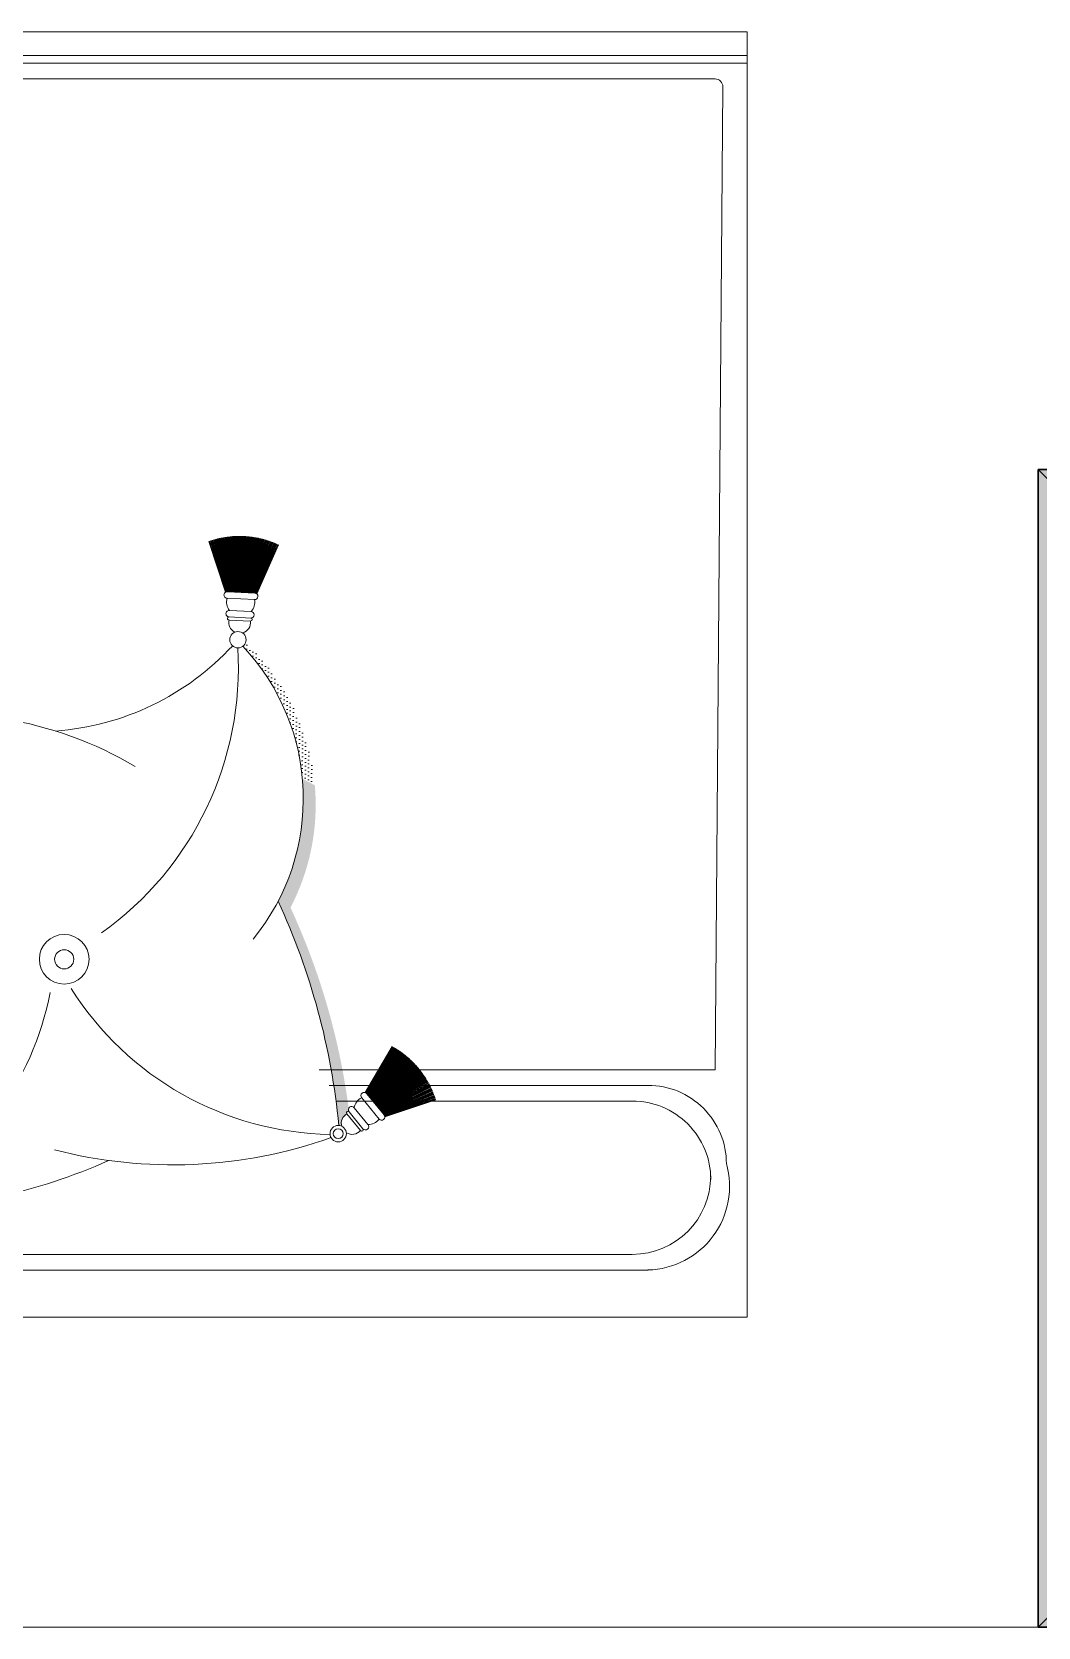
# Model space of a CAD drawing. Header units: inches. Extents: x 327481 to 195042051, y -335014 to 44773228.
# Drawn here: x 370170.17 to 370195.84, y -317197.81 to -317157.09 of the extents above; entities that cross this region are included whole.
import ezdxf

# ---------------------------------------------------------------- set-up
doc = ezdxf.new("R2010")
doc.units = ezdxf.units.IN
doc.header["$MEASUREMENT"] = 0
doc.layers.add('center', color=146, linetype='Continuous')
doc.layers.add('PATHWAY', color=19, linetype='Continuous')
doc.layers.add('column 1', color=146, linetype='Continuous', lineweight=30)
doc.layers.add('furniture', color=251, linetype='Continuous', lineweight=13)
pattern_1 = [(242.8598708, (46.934024, 123.029515), (0.001786885337, -0.002433010644), [0, -0.0027])]

# ---------------------------------------------------------------- blocks, each defined once
blk = doc.blocks.new('COLUMN1')
at = {"layer": 'column 1'}
h = blk.add_hatch(color=256, dxfattribs=at)
h.paths.add_polyline_path([(1, 1), (0, 1), (0.5, 0.5)])
h.paths.add_polyline_path([(1, 1), (0.5, 0.5), (1, 0)])
h.paths.add_polyline_path([(0.5, 0.5), (0, 0), (1, 0)])
h.paths.add_polyline_path([(0.5, 0.5), (0, 1), (0, 0)])
at = {"layer": 'column 1', "lineweight": 0, "ltscale": 0.3}
for p, q in [((0, 1), (1, 0)), ((0, 0), (1, 1))]:
    blk.add_line(p, q, dxfattribs=at)
at = {"layer": 'column 1', "ltscale": 0.3}
for p, q in [((1, 1), (0, 1)), ((0, 1), (0, 0)), ((1, 0), (1, 1)), ((0, 0), (1, 0))]:
    blk.add_line(p, q, dxfattribs=at)
blk = doc.blocks.new('sofa')
h = blk.add_hatch()
h.set_pattern_fill('DOTS', color=256, scale=0.0432, angle=602.8599, style=0)
h.set_pattern_definition(pattern_1)
h.paths.add_polyline_path([(-120.17, 132.5398), (-120.1749, 132.5304, 0.038784), (-120.1489, 132.5348, -0.001847), (-120.1578, 132.5414, -0.018128)])
h.paths.add_polyline_path([(-120.1578, 132.5414, 0.001847), (-120.1489, 132.5348, 0.036379), (-120.1254, 132.5424, -0.005703), (-120.1431, 132.5444, -0.022025)])
h.paths.add_polyline_path([(-120.1431, 132.5444, 0.005703), (-120.1254, 132.5424, 0.1075), (-120.066, 132.5834, -0.132171), (-120.0685, 132.5855, -0.127339)])
h = blk.add_hatch()
h.set_pattern_fill('DOTS', color=256, scale=0.0432, angle=602.8599, style=0)
h.set_pattern_definition(pattern_1)
h.paths.add_polyline_path([(-120.4355, 132.5119, -0.085347), (-120.436, 132.5099, -0.346667), (-120.4266, 132.5058), (-120.4264, 132.5059, -0.962307), (-120.4249, 132.5042, 0.000005), (-120.4249, 132.5042, -0.266117), (-120.4224, 132.5045, 0.012545), (-120.3961, 132.5086, -0.01378), (-120.3869, 132.5189, -0.02307)])
h.paths.add_polyline_path([(-120.3869, 132.5189, 0.01378), (-120.3961, 132.5086, 0.063062), (-120.2686, 132.549, -0.012257), (-120.2758, 132.553, -0.054739)])
h.paths.add_polyline_path([(-120.2417, 132.5378, -0.012903), (-120.237, 132.5473, -0.042691), (-120.2637, 132.5584, -0.00624), (-120.2758, 132.553, 0.055194)])
h.paths.add_polyline_path([(-120.237, 132.5473, 0.012903), (-120.2417, 132.5378, 0.099932), (-120.1749, 132.5304), (-120.17, 132.5398, -0.100151)])
for p, q in [((-120.5821, 134.3595), (-120.5821, 132.1995)), ((-119.5981, 132.1995), (-119.5981, 134.3595)), ((-119.6341, 133.2036), (-119.6341, 132.2241)), ((-119.6221, 133.2036), (-119.6221, 132.1995)), ((-119.6161, 133.2036), (-119.6161, 132.1995)), ((-120.5341, 132.2874), (-120.5341, 132.7949)), ((-120.5461, 132.2754), (-120.5461, 132.7829)), ((-120.0492, 132.5795), (-120.0484, 132.5961)), ((-120.0469, 132.5794), (-120.046, 132.596)), ((-120.0419, 132.5791), (-120.041, 132.5958)), ((-120.0328, 132.5765), (-120.0318, 132.5975)), ((-120.0278, 132.5762), (-120.0268, 132.5973)), ((-120.3927, 132.2241), (-120.3927, 132.527)), ((-120.4167, 132.2874), (-120.4167, 132.5141)), ((-120.4047, 132.2754), (-120.4047, 132.5193)), ((-120.4393, 132.4954), (-120.4264, 132.5059)), ((-120.4379, 132.4936), (-120.425, 132.5041)), ((-120.4347, 132.4897), (-120.4218, 132.5003)), ((-120.4306, 132.4812), (-120.4143, 132.4945)), ((-120.4274, 132.4773), (-120.4111, 132.4907)), ((-119.6401, 132.2181), (-120.3927, 132.2241)), ((-119.5981, 132.1995), (-120.5821, 132.1995))]:
    blk.add_line(p, q)
at = {"color": 8}
for p, q in [((-120.0272, 132.5988), (-119.9882, 132.6114)), ((-120.0271, 132.5986), (-119.988, 132.6109)), ((-120.0269, 132.5983), (-119.9878, 132.6103)), ((-120.027, 132.5933), (-119.9851, 132.5997)), ((-120.027, 132.5931), (-119.985, 132.5991)), ((-120.027, 132.5928), (-119.9849, 132.5985)), ((-120.027, 132.5925), (-119.9849, 132.5979)), ((-120.0269, 132.5981), (-119.9876, 132.6097)), ((-120.0269, 132.5953), (-119.986, 132.6039)), ((-120.0269, 132.595), (-119.9858, 132.6033)), ((-120.0269, 132.5947), (-119.9857, 132.6027)), ((-120.0269, 132.5944), (-119.9856, 132.6021)), ((-120.0269, 132.5942), (-119.9855, 132.6015)), ((-120.0269, 132.5939), (-119.9854, 132.6009)), ((-120.0269, 132.5936), (-119.9852, 132.6003)), ((-120.0268, 132.5978), (-119.9874, 132.6091)), ((-120.0268, 132.5975), (-119.9872, 132.6086)), ((-120.0268, 132.5973), (-119.9871, 132.608)), ((-120.0268, 132.597), (-119.9869, 132.6074)), ((-120.0268, 132.5967), (-119.9867, 132.6068)), ((-120.0268, 132.5964), (-119.9866, 132.6062)), ((-120.0268, 132.5961), (-119.9864, 132.6057)), ((-120.0268, 132.5958), (-119.9863, 132.6051)), ((-120.0268, 132.5956), (-119.9861, 132.6045)), ((-120.0273, 132.5873), (-119.9842, 132.5858)), ((-120.0273, 132.587), (-119.9842, 132.5852)), ((-120.0273, 132.5867), (-119.9842, 132.5846)), ((-120.0273, 132.5867), (-119.9842, 132.5846)), ((-120.0273, 132.5865), (-119.9843, 132.584)), ((-120.0273, 132.5862), (-119.9843, 132.5834)), ((-120.0273, 132.586), (-119.9844, 132.5828)), ((-120.0273, 132.5857), (-119.9844, 132.5822)), ((-120.0272, 132.5894), (-119.9842, 132.5907)), ((-120.0272, 132.5891), (-119.9842, 132.5901)), ((-120.0272, 132.5888), (-119.9842, 132.5895)), ((-120.0272, 132.5886), (-119.9842, 132.5889)), ((-120.0272, 132.5883), (-119.9842, 132.5882)), ((-120.0272, 132.5881), (-119.9842, 132.5876)), ((-120.0272, 132.5878), (-119.9842, 132.587)), ((-120.0272, 132.5875), (-119.9842, 132.5864)), ((-120.0271, 132.5912), (-119.9845, 132.5949)), ((-120.0271, 132.5909), (-119.9844, 132.5943)), ((-120.0271, 132.5907), (-119.9844, 132.5937)), ((-120.0271, 132.5904), (-119.9843, 132.5931)), ((-120.0271, 132.5901), (-119.9843, 132.5925)), ((-120.0271, 132.5899), (-119.9843, 132.5919)), ((-120.0271, 132.5896), (-119.9842, 132.5913)), ((-120.027, 132.5923), (-119.9848, 132.5973)), ((-120.027, 132.592), (-119.9847, 132.5967)), ((-120.027, 132.5917), (-119.9846, 132.5961)), ((-120.027, 132.5915), (-119.9846, 132.5955)), ((-120.0284, 132.5747), (-119.9908, 132.5583)), ((-120.0282, 132.5749), (-119.9906, 132.5588)), ((-120.0281, 132.5752), (-119.9903, 132.5594)), ((-120.028, 132.5754), (-119.9901, 132.5599)), ((-120.0279, 132.5757), (-119.9898, 132.5605)), ((-120.0278, 132.5771), (-119.9887, 132.5633)), ((-120.0278, 132.5768), (-119.9889, 132.5627)), ((-120.0278, 132.5765), (-119.9891, 132.5622)), ((-120.0278, 132.5762), (-119.9894, 132.5616)), ((-120.0278, 132.576), (-119.9896, 132.561)), ((-120.0277, 132.5793), (-119.9871, 132.5679)), ((-120.0277, 132.5791), (-119.9873, 132.5673)), ((-120.0277, 132.5788), (-119.9875, 132.5667)), ((-120.0277, 132.5785), (-119.9877, 132.5662)), ((-120.0277, 132.5782), (-119.9879, 132.5656)), ((-120.0277, 132.5779), (-119.9881, 132.565)), ((-120.0277, 132.5777), (-119.9883, 132.5644)), ((-120.0277, 132.5774), (-119.9885, 132.5639)), ((-120.0276, 132.5812), (-119.986, 132.572)), ((-120.0276, 132.581), (-119.9862, 132.5714)), ((-120.0276, 132.5807), (-119.9863, 132.5708)), ((-120.0276, 132.5804), (-119.9865, 132.5702)), ((-120.0276, 132.5801), (-119.9866, 132.5696)), ((-120.0276, 132.5799), (-119.9868, 132.5691)), ((-120.0276, 132.5796), (-119.987, 132.5685)), ((-120.0275, 132.5833), (-119.9851, 132.5768)), ((-120.0275, 132.5831), (-119.9852, 132.5762)), ((-120.0275, 132.5828), (-119.9853, 132.5756)), ((-120.0275, 132.5826), (-119.9854, 132.575)), ((-120.0275, 132.5823), (-119.9855, 132.5744)), ((-120.0275, 132.582), (-119.9856, 132.5738)), ((-120.0275, 132.5818), (-119.9858, 132.5732)), ((-120.0275, 132.5815), (-119.9859, 132.5726)), ((-120.0274, 132.5852), (-119.9845, 132.581)), ((-120.0274, 132.5849), (-119.9846, 132.5804)), ((-120.0274, 132.5847), (-119.9847, 132.5798)), ((-120.0274, 132.5844), (-119.9847, 132.5792)), ((-120.0274, 132.5841), (-119.9848, 132.5786)), ((-120.0274, 132.5839), (-119.9849, 132.578)), ((-120.0274, 132.5836), (-119.985, 132.5774)), ((-120.0273, 132.5854), (-119.9845, 132.5816)), ((-120.4145, 132.4878), (-120.3821, 132.4606)), ((-120.4143, 132.488), (-120.3817, 132.461)), ((-120.4141, 132.4882), (-120.3813, 132.4615)), ((-120.4139, 132.4884), (-120.3809, 132.462)), ((-120.4137, 132.4885), (-120.3806, 132.4625)), ((-120.4135, 132.4887), (-120.3802, 132.463)), ((-120.4133, 132.4889), (-120.3798, 132.4634)), ((-120.4131, 132.4891), (-120.3795, 132.4639)), ((-120.4129, 132.4892), (-120.3791, 132.4644)), ((-120.4126, 132.4894), (-120.3788, 132.4649)), ((-120.4124, 132.4896), (-120.3785, 132.4654)), ((-120.4122, 132.4898), (-120.3781, 132.4659)), ((-120.412, 132.4899), (-120.3778, 132.4664)), ((-120.4118, 132.4901), (-120.3775, 132.4669)), ((-120.4116, 132.4903), (-120.3771, 132.4675)), ((-120.4113, 132.4905), (-120.3768, 132.468)), ((-120.4111, 132.4907), (-120.3765, 132.4685)), ((-120.4109, 132.4909), (-120.3762, 132.469)), ((-120.4107, 132.4911), (-120.3759, 132.4695)), ((-120.4106, 132.4913), (-120.3756, 132.47)), ((-120.4104, 132.4915), (-120.3753, 132.4706)), ((-120.4103, 132.4918), (-120.375, 132.4711)), ((-120.4289, 132.4768), (-120.4158, 132.4379)), ((-120.4286, 132.4768), (-120.4152, 132.438)), ((-120.4284, 132.4768), (-120.4147, 132.4382)), ((-120.4281, 132.4769), (-120.4141, 132.4384)), ((-120.4278, 132.477), (-120.4135, 132.4386)), ((-120.4276, 132.4772), (-120.4129, 132.4388)), ((-120.4274, 132.4773), (-120.4124, 132.439)), ((-120.4272, 132.4775), (-120.4118, 132.4392)), ((-120.4269, 132.4777), (-120.4113, 132.4395)), ((-120.4267, 132.4779), (-120.4107, 132.4397)), ((-120.4265, 132.4781), (-120.4101, 132.4399)), ((-120.4263, 132.4782), (-120.4096, 132.4401)), ((-120.4261, 132.4784), (-120.409, 132.4404)), ((-120.4258, 132.4786), (-120.4084, 132.4406)), ((-120.4256, 132.4788), (-120.4079, 132.4408)), ((-120.4254, 132.4789), (-120.4073, 132.4411)), ((-120.4252, 132.4791), (-120.4068, 132.4413)), ((-120.425, 132.4793), (-120.4062, 132.4416)), ((-120.4248, 132.4795), (-120.4057, 132.4419)), ((-120.4246, 132.4796), (-120.4051, 132.4421)), ((-120.4244, 132.4798), (-120.4046, 132.4424)), ((-120.4241, 132.48), (-120.4041, 132.4427)), ((-120.4239, 132.4802), (-120.4035, 132.443)), ((-120.4237, 132.4803), (-120.403, 132.4433)), ((-120.4235, 132.4805), (-120.4025, 132.4435)), ((-120.4233, 132.4807), (-120.4019, 132.4438)), ((-120.4231, 132.4808), (-120.4014, 132.4441)), ((-120.4229, 132.481), (-120.4009, 132.4444)), ((-120.4227, 132.4812), (-120.4004, 132.4448)), ((-120.4225, 132.4813), (-120.3998, 132.4451)), ((-120.4223, 132.4815), (-120.3993, 132.4454)), ((-120.4221, 132.4817), (-120.3988, 132.4457)), ((-120.4219, 132.4818), (-120.3983, 132.446)), ((-120.4217, 132.482), (-120.3978, 132.4464)), ((-120.4215, 132.4822), (-120.3973, 132.4467)), ((-120.4213, 132.4823), (-120.3968, 132.447)), ((-120.4211, 132.4825), (-120.3963, 132.4474)), ((-120.4209, 132.4827), (-120.3958, 132.4477)), ((-120.4207, 132.4828), (-120.3953, 132.4481)), ((-120.4205, 132.483), (-120.3948, 132.4484)), ((-120.4202, 132.4832), (-120.3943, 132.4488)), ((-120.42, 132.4833), (-120.3938, 132.4492)), ((-120.4198, 132.4835), (-120.3933, 132.4495)), ((-120.4196, 132.4837), (-120.3929, 132.4499)), ((-120.4194, 132.4838), (-120.3924, 132.4503)), ((-120.4192, 132.484), (-120.3919, 132.4507)), ((-120.4192, 132.484), (-120.3919, 132.4507)), ((-120.419, 132.4842), (-120.3914, 132.4511)), ((-120.4188, 132.4843), (-120.391, 132.4515)), ((-120.4186, 132.4845), (-120.3905, 132.4519)), ((-120.4184, 132.4847), (-120.3901, 132.4523)), ((-120.4182, 132.4848), (-120.3896, 132.4527)), ((-120.418, 132.485), (-120.3892, 132.4531)), ((-120.4178, 132.4852), (-120.3887, 132.4535)), ((-120.4176, 132.4853), (-120.3883, 132.4539)), ((-120.4174, 132.4855), (-120.3878, 132.4543)), ((-120.4172, 132.4857), (-120.3874, 132.4547)), ((-120.417, 132.4858), (-120.387, 132.4552)), ((-120.4168, 132.486), (-120.3865, 132.4556)), ((-120.4166, 132.4862), (-120.3861, 132.456)), ((-120.4164, 132.4863), (-120.3857, 132.4565)), ((-120.4162, 132.4865), (-120.3853, 132.4569)), ((-120.416, 132.4867), (-120.3849, 132.4574)), ((-120.4158, 132.4868), (-120.3844, 132.4578)), ((-120.4156, 132.487), (-120.384, 132.4583)), ((-120.4154, 132.4872), (-120.3836, 132.4587)), ((-120.4152, 132.4873), (-120.3832, 132.4592)), ((-120.415, 132.4875), (-120.3828, 132.4596)), ((-120.4148, 132.4877), (-120.3825, 132.4601))]:
    blk.add_line(p, q, dxfattribs=at)
for centre, radius in [((-120.3082, 132.7222), 0.019), ((-120.3082, 132.7222), 0.00733), ((-120.0635, 132.5892), 0.00627), ((-120.4417, 132.5125), 0.00627), ((-120.4417, 132.5125), 0.00378)]:
    blk.add_circle(centre, radius)
for centre, radius, start, end in [((-120.4018, 132.8123), 0.2811, 329.0671, 12.9051), ((-120.0409, 132.874), 0.4606, 181.6733, 203.7956), ((-120.2902, 132.9586), 0.2298, 207.8004, 259.1215), ((-120.104, 132.639), 0.3616, 165.4834, 199.5591), ((-119.9287, 132.744), 0.2053, 184.2544, 227.2531), ((-120.2026, 132.5141), 0.2398, 122.2483, 178.9097), ((-120.0849, 132.8381), 0.2492, 215.4156, 273.4783), ((-120.0435, 132.5959), 0.0025, 357.1509, 177.1509), ((-120.0347, 132.5874), 0.0105, 73.9047, 127.206), ((-120.0293, 132.5974), 0.0025, 357.1509, 177.1509), ((-120.0503, 132.5879), 0.00833, 195.6618, 277.783), ((-120.0503, 132.5879), 0.00833, 76.5187, 152.9977), ((-120.0472, 132.5961), 0.00116, 357.1509, 177.1509), ((-120.1851, 132.7091), 0.1699, 230.6738, 313.3329), ((-120.048, 132.5794), 0.00116, 177.1509, 357.1509), ((-120.0444, 132.5793), 0.0025, 177.1509, 357.1509), ((-120.0347, 132.5868), 0.0105, 227.0958, 280.3971), ((-120.0303, 132.5764), 0.0025, 177.1509, 357.1509), ((-120.4867, 133.0417), 0.5322, 275.5239, 294.773), ((-120.4339, 132.5018), 0.00833, 147.8682, 229.9895), ((-120.4339, 132.5018), 0.00833, 28.7252, 105.2041), ((-120.4257, 132.505), 0.00116, 309.3573, 129.3573), ((-120.4234, 132.5022), 0.0025, 309.3573, 129.3573), ((-120.4237, 132.4899), 0.0105, 26.1112, 79.4125), ((-120.4386, 132.4945), 0.00116, 129.3573, 309.3573), ((-120.4363, 132.4916), 0.0025, 129.3573, 309.3573), ((-120.4242, 132.4896), 0.0105, 179.3022, 232.6035), ((-120.4127, 132.4926), 0.0025, 309.3573, 129.3573), ((-120.429, 132.4793), 0.0025, 129.3573, 309.3573), ((-120.4741, 132.2874), 0.06, 180, 270), ((-120.4767, 132.2874), 0.06, 270, 0), ((-120.482, 132.2771), 0.0641, 181.4985, 285.7036), ((-120.4647, 132.2754), 0.06, 270, 0), ((-119.6401, 132.2241), 0.006, 270, 0), ((-119.6401, 132.2241), 0.006, 270, 0)]:
    blk.add_arc(centre, radius, start, end)

msp = doc.modelspace()

# ---------------------------------------------------------------- linework, layer by layer
at = {"layer": 'PATHWAY', "lineweight": 0}
msp.add_line((370001.85, -317197.808), (370195.841, -317197.808), dxfattribs=at)

# ---------------------------------------------------------------- block references
at = {"layer": 'center', "xscale": 29.5434782608645, "yscale": 29.5434782608645, "zscale": 39.3913043478359, "rotation": 90}
msp.add_blockref('COLUMN1', (370225.384, -317197.808), dxfattribs=at)
at = {"layer": 'furniture', "xscale": 33.33333333372857, "yscale": 33.33333333372857, "zscale": 33.33333333372857, "rotation": 90.0000000000625}
msp.add_blockref('sofa', (374595.07, -313170.491), dxfattribs=at)

doc.saveas('drawing.dxf')
